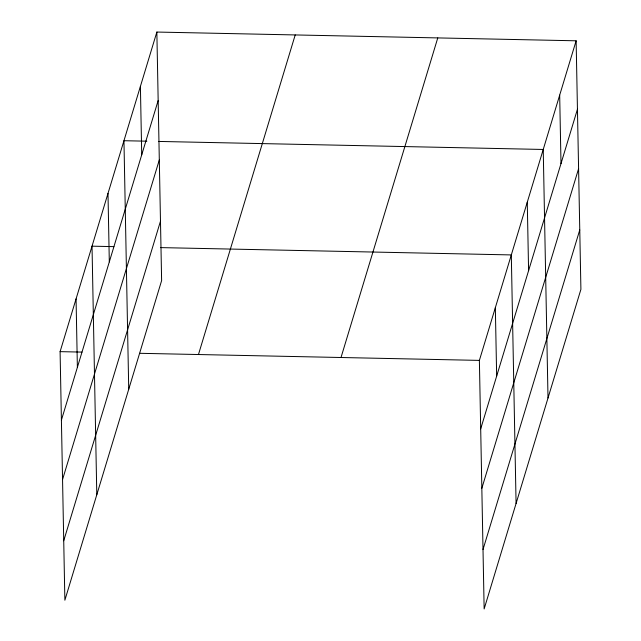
<?xml version="1.0" encoding="UTF-8"?>
<svg xmlns="http://www.w3.org/2000/svg" width="641" height="641" viewBox="0 0 641 641"><rect width="100%" height="100%" fill="white"/><g stroke="black" fill="none" stroke-linecap="round" stroke-linejoin="round"><path stroke-width="0.96" d="M156.853 32.05L161.62 280.606L64.869 600.2L60.094 351.645L156.853 32.05L576.131 40.8L580.906 289.355L484.147 608.95L479.38 360.394L576.131 40.8M61.408 420.111L158.167 100.517M62.554 479.54L159.305 159.946M63.723 540.772L160.482 221.177M198.462 354.529L295.213 34.934M341.012 357.51L437.771 37.915M480.694 428.861L577.445 109.266M481.832 488.29L578.591 168.695M483.01 549.521L579.76 229.927M146.845 141.188L123.953 140.716L128.729 389.263M158.792 141.437L543.231 149.465L548.007 398.021M113.922 246.633L92.024 246.176L96.799 494.732M160.707 247.61L511.31 254.926L516.077 503.481M60.094 351.645L81.992 352.101M139.73 353.303L479.38 360.394M559.681 95.132L560.995 163.599M527.271 202.195L528.585 270.662M495.341 307.664L496.655 376.123M140.403 86.383L141.717 154.85M107.992 193.446L109.307 261.913M76.063 298.914L77.377 367.373"/></g></svg>
